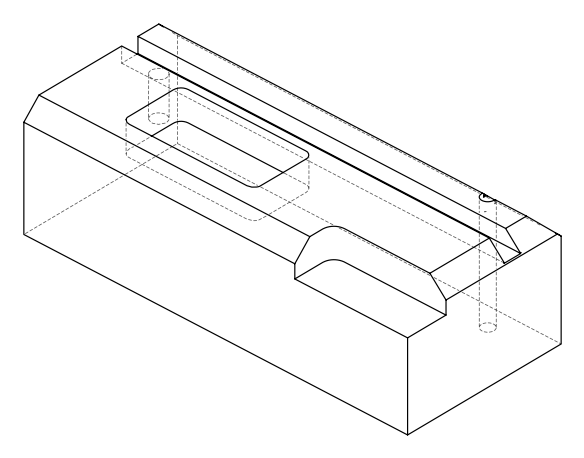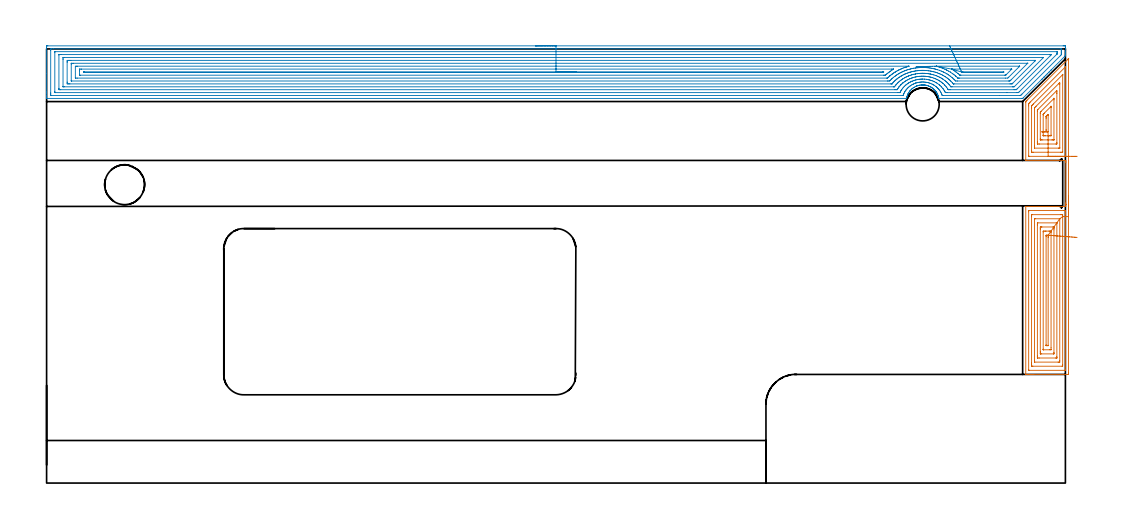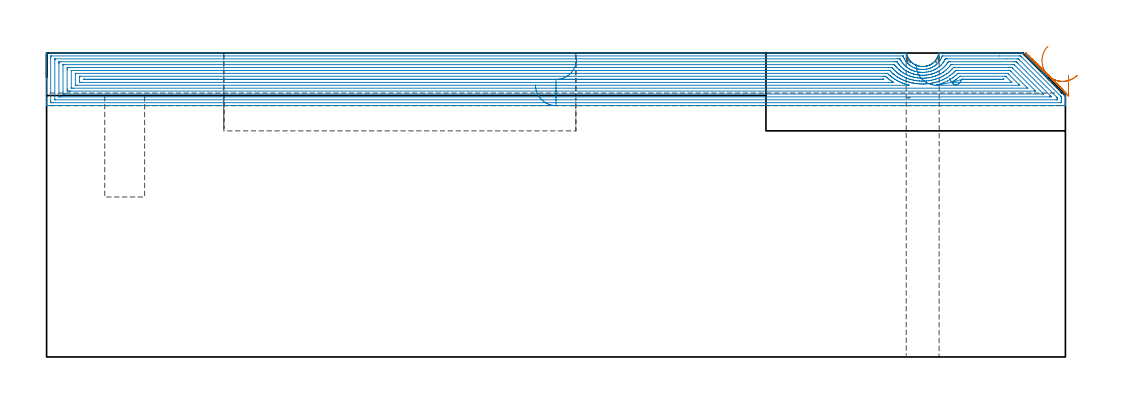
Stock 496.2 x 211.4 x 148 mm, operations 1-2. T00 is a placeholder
(PLAN: 11 operations, 7 tool changes, 123.5 min)
(1 AREA_MILL | FG_CHAMFER_SURFACE | UGT0205_001 | 8.46 min | 35068 mm3)
(2 AREA_MILL_1 | FG_CHAMFER_SURFACE_1 | UGT0205_001 | 39.05 min | 158944 mm3)
(3 AREA_MILL_2 | FG_CHAMFER_SURFACE_2 | UGT0205_001 | 22.68 min | 76779 mm3)
(4 MILL_CORNER_NOTCH_RECTANGULAR | CORNER_NOTCH_RECTANGULAR | NXT0201_012 | Follow Part, ap 4, ae 75% | 17.11 min | 287165 mm3)
(5 MILL_RECTANGULAR_POCKET | POCKET_RECTANGULAR_STRAIGHT | NXT0201_012 | Follow Part, ap 4, ae 75% | 26.06 min | 522605 mm3)
(6 MILL_RECTANGULAR_SLOT | SLOT_RECTANGULAR | UGT0201_094 | Follow Part, ap 5, ae 75% | 8.42 min | 212450 mm3)
(7 MILL_BLIND_HOLE_FROM_SOLID_MATERIAL | STEP1POCKET | NXT0201_012 | Spiral | 0.72 min | 14881 mm3)
(8 SPOT_DRILL | STEP1HOLE | NXT0321_9005460120000 | 0.03 min | 9 mm3)
(9 DRILL_BLIND_HOLE_INTO_CENTER | STEP1HOLE | UGT0301_217 | 0.07 min | 1120 mm3)
(10 DRILL_TO_ENLARGE_BLIND_HOLE | STEP1HOLE | NXT0301_111 | 0.11 min | 3251 mm3)
(11 GUN_DRILL_THROUGH_HOLE | STEP1HOLE | UGT0307_013 | 0.82 min | 25141 mm3)
(TOOL UGT0205_001 | Chamfer Mill 20 x 3 x 45 deg. | D20 FL50 Z2)
(TOOL NXT0201_012 | ENDMILL 16mm [2P460-1600-NA 1630] | D16 FL38 Z6)
(TOOL UGT0201_094 | End mill 20 mm | D20 FL38 Z4)
(TOOL NXT0321_9005460120000 | NC Spot Drill, 142deg, 12mm, Carbide, Uncoated | D12 PA142 FL30 Z2)
(TOOL UGT0301_217 | Twist Drill 10.4 mm | D10.4 PA118 FL82 Z2)
(TOOL NXT0301_111 | Carbide Drill 16.1mm [860.1-1610-050A1-PM 4234] | D16.1 PA147 FL73 Z2)
(TOOL UGT0307_013 | Gun Drill 16 mm | D16 PA130 FL24 Z1)
(OP 1 AREA_MILL)
G17 G21 G94 G90
T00 M6
G54
G17 G0 G90 X497.6 Y139.75 S1061 M3
G43 Z158. H0
Z137.2
G94 G1 Y139.712 Z136.328 F250.
Y139.598 Z135.464
Y139.409 Z134.612
Y139.147 Z133.78
Y138.813 Z132.974
Y138.41 Z132.2
Y137.941 Z131.464
Y137.41 Z130.772
Y136.821 Z130.129
Y136.178 Z129.54
Y135.486 Z129.008
Y134.75 Z128.54
Y133.976 Z128.137
Y133.17 Z127.803
Y132.338 Z127.541
Y131.486 Z127.352
Y130.621 Z127.238
Y129.75 Z127.2
Y53.497
X497.597 Y53.195 Z127.202
X497.591 Y52.91 Z127.206
X497.302 Y52.9 Z127.495
X480.664 Z144.131
X480.068 Z144.726
X479.478 Z145.319
X479.176 Z145.62
X478.586 Z146.21
X478.284 Z146.511
X477.68 Z147.119
X477.393 Z147.406
X477.202 Z147.598
X476.82 Z147.971
X476.803 Y52.908 Z147.988
X476.8 Y53.051 Z148.
Y134.655
X476.806 Y134.69 Z147.992
X476.821 Y134.695 Z147.977
X476.889 Y134.7 Z147.908
X496.121 Z128.677
X496.127 Z128.673
X496.3 Z128.5
Y135.393
X496.296 Y135.547 Z128.491
X496.292 Y135.628 Z128.482
X496.295 Y135.635 Z128.48
X496.3 Y135.639 Z128.481
Y135.734 Z128.5
Y135.766
Y135.993 Z128.498
Y136.417 Z128.5
X496.301 Y156.313 Z128.499
X496.293 Y156.322 Z128.487
X496.296 Y156.327 Z128.492
X496.3 Y156.434 Z128.5
Y156.951
Y157.1
X477.195 Z147.602
X476.896 Y157.106 Z147.899
X476.805 Y157.11 Z147.99
X476.8 Y157.397 Z148.
Y185.49
X476.804 Y185.804 Z147.99
X476.962 Y185.964 Z147.834
X477.393 Y186.393 Z147.407
X497.3 Y206.3 Z127.499
X497.453 Y206.454 Z127.344
X497.597 Y206.597 Z127.201
X497.598 Y206.598 Z127.199
X497.6 Y206.496 Z127.2
Y129.75
X496.186 Z128.614
Y55.211
X496.179 Y54.914 Z128.621
X496.162 Y54.91 Z128.638
X496.116 Y54.907 Z128.684
X495.604 Y54.901 Z129.196
X478.664 Z146.136
X478.284 Y54.905 Z146.516
X478.231 Y54.908 Z146.569
X478.221 Y54.91 Z146.579
X478.218 Y54.977 Z146.582
X478.216 Y55.07 Z146.584
X478.214 Y55.351 Z146.586
X478.215 Y132.12 Z146.585
X478.216 Y132.26 Z146.584
X478.22 Y132.541 Z146.58
X478.224 Y132.691 Z146.576
X478.24 Y132.694 Z146.56
X478.284 Y132.696 Z146.516
X478.456 Y132.699 Z146.344
X495.396 Z129.404
X496.116 Y132.69 Z128.684
X496.179 Y131.98 Z128.621
X496.182 Y131.913 Z128.618
X496.186 Y131.088 Z128.614
Y131.017
Y129.75
X494.771 Y129.757 Z130.029
Y57.517
X494.769 Y57.064 Z130.031
X494.766 Y56.955 Z130.034
X494.764 Y56.91 Z130.036
X494.661 Y56.906 Z130.139
X494.496 Y56.901 Z130.304
X480.231 Z144.569
X480.068 Y56.904 Z144.732
X479.904 Y56.91 Z144.896
X479.635 Y56.928 Z145.165
X479.633 Y57.064 Z145.167
X479.63 Y57.502 Z145.17
X479.629 Y57.956 Z145.171
Y58.395
Y129.743
X479.63 Y130.196 Z145.17
X479.633 Y130.63 Z145.167
X479.635 Y130.688 Z145.165
X479.69 Y130.692 Z145.11
X479.816 Y130.696 Z144.984
X480.068 Y130.699 Z144.732
X493.829 Y130.7 Z130.971
X494.332 Y130.698 Z130.468
X494.726 Y130.694 Z130.074
X494.765 Y130.687 Z130.035
X494.767 Y130.653 Z130.033
X494.77 Y130.196 Z130.03
X494.771 Y129.757 Z130.029
X493.344 Y128.691 Z131.456
X493.35 Y128.676 Z131.45
X493.353 Y128.618 Z131.447
X493.357 Y128.496 Z131.443
Y59.74
X493.352 Y58.937 Z131.448
X493.351 Y58.914 Z131.449
X493.335 Y58.91 Z131.465
X493.284 Y58.905 Z131.516
X493.179 Y58.902 Z131.621
X492.969 Y58.9 Z131.831
X492.549 Z132.251
X481.211 Y58.901 Z143.589
X481.113 Y58.904 Z143.687
X481.065 Y58.909 Z143.735
X481.049 Y58.912 Z143.751
X481.043 Y59.74 Z143.757
Y128.412
X481.045 Y128.614 Z143.755
X481.047 Y128.664 Z143.753
X481.049 Y128.681 Z143.751
X481.084 Y128.69 Z143.716
X481.275 Y128.695 Z143.525
X481.564 Y128.699 Z143.236
X493.154 Y128.7 Z131.646
X493.282 Y128.697 Z131.518
X493.328 Y128.694 Z131.472
X493.344 Y128.691 Z131.456
X491.937 Y126.685 Z132.863
X491.939 Y126.668 Z132.861
X491.941 Y126.628 Z132.859
X491.943 Y126.344 Z132.857
Y61.524
X491.942 Y61.239 Z132.858
X491.938 Y60.953 Z132.862
X491.936 Y60.92 Z132.864
X491.928 Y60.91 Z132.872
X491.891 Y60.906 Z132.909
X491.814 Y60.902 Z132.986
X491.658 Y60.901 Z133.142
X491.39 Y60.9 Z133.41
X483.366 Z141.434
X482.742 Y60.902 Z142.058
X482.47 Y60.904 Z142.33
X482.462 Y60.912 Z142.338
X482.46 Y60.914 Z142.34
X482.457 Y61.524 Z142.343
Y61.809
Y125.737
X482.458 Y126.021 Z142.342
X482.463 Y126.628 Z142.337
X482.464 Y126.69 Z142.336
X482.599 Y126.697 Z142.201
X482.671 Y126.699 Z142.129
X491.658 Z133.142
X491.729 Y126.697 Z133.071
X491.872 Y126.69 Z132.928
X491.937 Y126.685 Z132.863
X490.512 Y124.69 Z134.288
X490.522 Y124.65 Z134.278
X490.527 Y124.192 Z134.273
X490.528 Y123.953 Z134.272
X490.529 Y123.299 Z134.271
X490.528 Y63.545 Z134.272
X490.527 Y63.307 Z134.273
X490.522 Y62.981 Z134.278
X490.519 Y62.91 Z134.281
X490.417 Y62.905 Z134.383
X490.28 Y62.901 Z134.52
X484.525 Y62.9 Z140.275
X484.039 Y62.902 Z140.761
X483.909 Y62.907 Z140.891
X483.883 Y62.909 Z140.917
X483.878 Y62.954 Z140.922
X483.874 Y63.067 Z140.926
X483.872 Y63.307 Z140.928
X483.871 Y63.962 Z140.929
Y123.715
X483.872 Y123.953 Z140.928
X483.877 Y124.602 Z140.923
X483.879 Y124.69 Z140.921
X483.966 Y124.693 Z140.834
X484.152 Y124.697 Z140.648
X484.525 Y124.699 Z140.275
X484.67 Y124.7 Z140.13
X490.02 Z134.78
X490.304 Y124.697 Z134.496
X490.512 Y124.69 Z134.288
X489.099 Y122.691 Z135.701
X489.108 Y122.564 Z135.692
X489.112 Y122.301 Z135.688
X489.114 Y122.169 Z135.686
X489.115 Y65.851 Z135.685
X489.112 Y65.091 Z135.688
X489.11 Y64.964 Z135.69
X489.108 Y64.923 Z135.692
X489.077 Y64.91 Z135.723
X488.983 Y64.908 Z135.817
X488.282 Y64.901 Z136.518
X485.417 Z139.383
X485.353 Y64.902 Z139.447
X485.303 Y64.907 Z139.497
X485.293 Y64.91 Z139.507
X485.29 Y64.923 Z139.51
X485.288 Y64.96 Z139.512
X485.286 Y65.091 Z139.514
X485.285 Y65.223 Z139.515
X485.286 Y122.3 Z139.514
X485.288 Y122.432 Z139.512
X485.292 Y122.686 Z139.508
X485.417 Y122.69 Z139.383
X485.78 Y122.698 Z139.02
X486.308 Y122.699 Z138.492
X486.67 Y122.7 Z138.13
X488.092 Z136.708
X488.453 Z136.347
X488.983 Y122.696 Z135.817
X489.099 Y122.691 Z135.701
X487.694 Y120.676 Z137.106
X487.697 Y120.552 Z137.103
X487.698 Y120.386 Z137.102
X487.7 Y119.885 Z137.1
Y119.494
Y67.099
X487.699 Y66.966 Z137.101
X487.696 Y66.925 Z137.104
X487.693 Y66.91 Z137.107
X487.686 Y66.908 Z137.114
X487.633 Y66.904 Z137.167
X487.2 Y66.9 Z137.6
X487.175 Z137.625
X486.772 Y66.905 Z138.028
X486.722 Y66.909 Z138.078
X486.706 Y66.912 Z138.094
X486.704 Y66.927 Z138.096
X486.701 Y66.984 Z138.099
X486.7 Y67.038 Z138.1
Y67.375
Y119.994
X486.702 Y120.386 Z138.098
X486.705 Y120.635 Z138.095
X486.706 Y120.689 Z138.094
X486.781 Y120.693 Z138.019
X486.888 Y120.698 Z137.912
X487.2 Y120.695 Z137.6
X487.514 Y120.69 Z137.286
X487.694 Y120.676 Z137.106
X488.336 Y120.628 Z136.518
X489.027 Y120.577 Z135.988
X489.761 Y120.522 Z135.52
X490.533 Y120.464 Z135.118
X491.338 Y120.404 Z134.786
X492.168 Y120.342 Z134.524
X493.017 Y120.278 Z134.337
X493.88 Y120.213 Z134.224
X494.749 Y120.148 Z134.187
X495.618 Y120.083 Z134.227
X496.481 Y120.019 Z134.342
X497.33 Y119.955 Z134.532
X498.159 Y119.893 Z134.795
X498.962 Y119.833 Z135.13
X499.733 Y119.775 Z135.534
X500.466 Y119.72 Z136.004
X501.156 Y119.669 Z136.536
X501.796 Y119.621 Z137.126
G0 X501.836 Y159.1 Z137.106
G1 X501.193 Z136.517
X500.501 Z135.986
X499.765 Z135.517
X498.991 Z135.114
X498.185 Z134.78
X497.353 Z134.518
X496.501 Z134.329
X495.636 Z134.215
X494.765 Z134.177
X493.893 Z134.215
X493.028 Z134.329
X492.177 Z134.518
X491.345 Z134.78
X490.539 Z135.114
X489.765 Z135.517
X489.029 Z135.986
X488.337 Z136.517
X487.694 Z137.106
X478.284 Y159.101 Z146.516
X478.249 Y159.102 Z146.551
X478.231 Y159.105 Z146.569
X478.226 Y159.108 Z146.574
X478.221 Y159.137 Z146.579
X478.216 Y159.416 Z146.584
X478.215 Y159.557 Z146.585
X478.214 Y183.707 Z146.586
X478.215 Y184.599 Z146.585
X478.216 Y184.667 Z146.584
X478.221 Y184.737 Z146.579
X478.226 Y184.765 Z146.574
X478.24 Y184.783 Z146.56
X478.284 Y184.832 Z146.516
X478.612 Y185.162 Z146.188
X478.94 Y185.49 Z145.86
X496.001 Y202.55 Z128.799
X496.116 Y202.663 Z128.684
X496.156 Y202.699 Z128.644
X496.178 Y202.717 Z128.622
X496.181 Y202.646 Z128.619
X496.185 Y202.506 Z128.615
Y202.435
X496.186 Y202.365 Z128.614
Y159.557
X496.185 Y159.486 Z128.615
X496.182 Y159.346 Z128.618
X496.174 Y159.11 Z128.626
X496.116 Y159.108 Z128.684
X495.749 Y159.102 Z129.051
X491.276 Y159.1 Z133.524
X487.694 Z137.106
Y161.1
X480.378 Z144.422
X480.068 Y161.102 Z144.732
X479.757 Y161.107 Z145.043
X479.669 Y161.11 Z145.131
X479.635 Y161.119 Z145.165
X479.633 Y161.148 Z145.167
X479.63 Y161.264 Z145.17
X479.629 Y161.411 Z145.171
Y161.85
Y182.362
Y182.815
X479.631 Y183.251 Z145.169
X479.636 Y183.707 Z145.165
X479.843 Y183.932 Z144.957
X480.068 Y184.164 Z144.732
X480.283 Y184.383 Z144.517
X480.498 Y184.599 Z144.302
X494.768 Y198.868 Z130.032
X494.769 Z130.031
X494.771 Y198.604 Z130.029
Y198.429
Y161.411
X494.769 Y161.191 Z130.031
X494.767 Y161.137 Z130.033
X494.765 Y161.117 Z130.035
X494.745 Y161.11 Z130.055
X494.64 Y161.103 Z130.16
X494.332 Y161.101 Z130.468
X493.751 Y161.1 Z131.049
X487.694 Z137.106
Y163.1
X481.052 Y163.101 Z143.748
X481.049 Y163.104 Z143.751
X481.047 Y163.107 Z143.753
X481.045 Y163.194 Z143.755
X481.043 Y164.002 Z143.757
Y164.086
Y182.327
X481.045 Y182.529 Z143.755
X481.047 Y182.63 Z143.753
X481.05 Y182.677 Z143.75
X481.067 Y182.707 Z143.733
X481.167 Y182.815 Z143.633
X481.508 Y183.158 Z143.292
X481.851 Y183.502 Z142.949
X492.758 Y194.409 Z132.042
X492.949 Y194.599 Z131.851
X493.102 Y194.748 Z131.698
X493.339 Y194.978 Z131.461
X493.355 Y194.495 Z131.445
X493.356 Y194.409 Z131.444
X493.357 Y194.321 Z131.443
Y163.194
X493.356 Y163.144 Z131.444
X493.354 Y163.12 Z131.446
X493.352 Y163.115 Z131.448
X493.302 Y163.11 Z131.498
X492.926 Y163.103 Z131.874
X492.738 Y163.1 Z132.062
X487.694 Z137.106
Y165.1
X483.512 Z141.288
X482.742 Y165.103 Z142.058
X482.615 Y165.106 Z142.185
X482.463 Y165.122 Z142.337
X482.462 Y165.158 Z142.338
X482.459 Y165.261 Z142.341
X482.457 Y165.87 Z142.343
Y166.155
Y181.031
X482.458 Y181.315 Z142.342
X482.463 Y181.619 Z142.337
X482.464 Y181.653 Z142.336
X482.487 Y181.68 Z142.313
X482.548 Y181.746 Z142.252
X482.721 Y181.923 Z142.079
X491.658 Y190.859 Z133.142
X491.936 Y191.108 Z132.864
X491.94 Y190.841 Z132.86
X491.942 Y190.557 Z132.858
X491.943 Y189.95 Z132.857
Y189.664
Y165.87
X491.942 Y165.585 Z132.858
X491.939 Y165.299 Z132.861
X491.936 Y165.118 Z132.864
X491.85 Y165.11 Z132.95
X491.658 Y165.103 Z133.142
X491.535 Y165.101 Z133.265
X487.694 Y165.1 Z137.106
Y167.1
X485.079 Z139.721
X484.525 Y167.101 Z140.275
X484.185 Y167.102 Z140.615
X483.904 Y167.11 Z140.896
X483.878 Y167.113 Z140.922
X483.876 Y167.149 Z140.924
X483.873 Y167.238 Z140.927
X483.872 Y167.416 Z140.928
X483.871 Y167.653 Z140.929
X483.872 Y179.901 Z140.928
X483.873 Y180.139 Z140.927
X483.878 Y180.466 Z140.922
X483.882 Y180.622 Z140.918
X483.961 Y180.704 Z140.839
X484.279 Y181.031 Z140.521
X490.522 Y187.274 Z134.278
X490.524 Z134.276
X490.527 Y186.986 Z134.273
X490.529 Y186.62 Z134.271
X490.528 Y167.326 Z134.272
X490.527 Y167.163 Z134.273
X490.524 Y167.123 Z134.276
X490.523 Y167.111 Z134.277
X490.506 Y167.108 Z134.294
X490.426 Y167.102 Z134.374
X489.875 Y167.1 Z134.925
X489.536 Z135.264
X487.694 Z137.106
Y169.1
X486.308 Z138.492
X485.753 Z139.047
X485.417 Y169.104 Z139.383
X485.305 Y169.108 Z139.495
X485.292 Y169.11 Z139.508
X485.29 Y169.148 Z139.51
X485.287 Y169.218 Z139.513
X485.286 Y169.306 Z139.514
X485.285 Y169.437 Z139.515
X485.286 Y179.247 Z139.514
X485.287 Y179.377 Z139.513
X485.291 Y179.51 Z139.509
X485.295 Y179.586 Z139.505
X485.326 Y179.62 Z139.474
X485.417 Y179.717 Z139.383
X485.627 Y179.929 Z139.173
X485.836 Y180.139 Z138.964
X489.062 Y183.364 Z135.738
X489.091 Y183.391 Z135.709
X489.107 Y183.404 Z135.693
X489.108 Z135.692
X489.11 Y183.385 Z135.69
X489.113 Y183.21 Z135.687
X489.115 Y182.947 Z135.685
Y182.815
X489.114 Y169.437 Z135.686
X489.112 Y169.308 Z135.688
X489.108 Y169.175 Z135.692
X489.103 Y169.109 Z135.697
X489.067 Y169.107 Z135.733
X488.983 Y169.104 Z135.817
X488.428 Y169.1 Z136.372
X487.694 Z137.106
X487.632 Y171.109 Z137.168
X487.442 Y171.103 Z137.358
X487.321 Y171.1 Z137.479
X487.2 Z137.6
X487.079 Y171.102 Z137.721
X486.838 Y171.109 Z137.962
X486.706 Y171.115 Z138.094
X486.703 Y171.15 Z138.097
X486.702 Y171.221 Z138.098
X486.7 Y171.721 Z138.1
Y172.113
Y177.464
Y177.964
X486.701 Y178.356 Z138.099
X486.704 Y178.48 Z138.096
X486.706 Y178.539 Z138.094
X486.739 Y178.581 Z138.061
X486.854 Y178.701 Z137.946
X487.2 Y179.053 Z137.6
X487.297 Y179.15 Z137.503
X487.592 Y179.442 Z137.208
X487.65 Y179.496 Z137.15
X487.694 Y179.534 Z137.106
X487.696 Y179.491 Z137.104
X487.699 Y179.354 Z137.101
X487.7 Y179.247 Z137.1
Y179.05
Y171.221
X487.699 Y171.158 Z137.101
X487.697 Y171.128 Z137.103
X487.695 Y171.119 Z137.105
X487.682 Y171.11 Z137.118
X487.632 Y171.109 Z137.168
X487.043 Y171.091 Z137.811
X486.512 Y171.074 Z138.503
X486.043 Y171.06 Z139.238
X485.641 Y171.048 Z140.012
X485.307 Y171.037 Z140.818
X485.044 Y171.029 Z141.65
X484.855 Y171.024 Z142.502
X484.741 Y171.02 Z143.366
X484.703 Y171.019 Z144.238
X484.741 Y171.02 Z145.11
X484.855 Y171.024 Z145.975
X485.043 Y171.029 Z146.826
X485.305 Y171.037 Z147.658
X485.639 Y171.048 Z148.464
X486.041 Y171.06 Z149.238
X486.509 Y171.074 Z149.974
X487.04 Y171.09 Z150.666
X487.629 Y171.108 Z151.31
G0 Z158.
M5
M2
(OP 2 AREA_MILL_1)
G17 G21 G94 G90
T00 M6
G54
G17 G0 G90 X238.05 Y212.9 S1061 M3
G43 Z158. H0
Z132.4
G94 G1 X238.088 Z131.528 F250.
X238.202 Z130.664
X238.391 Z129.812
X238.653 Z128.98
X238.987 Z128.174
X239.39 Z127.4
X239.858 Z126.664
X240.39 Z125.972
X240.979 Z125.329
X241.622 Z124.74
X242.314 Z124.209
X243.05 Z123.74
X243.824 Z123.337
X244.63 Z123.003
X245.462 Z122.741
X246.314 Z122.552
X247.178 Z122.438
X248.05 Z122.4
X495.022
X495.483 Y212.899 Z122.401
X495.939 Y212.895 Z122.402
X496.09 Y212.891 Z122.405
X496.1 Y212.444 Z122.851
Y212.171 Z123.124
Y211.563 Z123.732
Y210.135 Z125.161
Y209.799 Z125.496
Y209.127 Z126.172
Y208.707 Z126.592
X496.09 Y208.096 Z127.203
X496.033 Y208.036 Z127.263
X495.93 Y207.929 Z127.369
X489.122 Y201.122 Z134.178
X488.983 Y200.982 Z134.315
X488.933 Y200.932 Z134.366
X488.273 Y200.273 Z135.027
X488.102 Y200.1 Z135.197
X487.424 Y199.424 Z135.876
X487.22 Y199.218 Z136.078
X486.576 Y198.575 Z136.724
X486.338 Y198.337 Z136.96
X485.727 Y197.727 Z137.573
X485.657 Y197.657 Z137.642
X485.457 Y197.455 Z137.841
X484.878 Y196.878 Z138.422
X484.764 Y196.763 Z138.535
X484.575 Y196.573 Z138.723
X475.626 Y187.625 Z147.674
X475.402 Y187.402 Z147.896
X475.302 Y187.306 Z147.992
X474.938 Y187.3 Z148.
X434.741
X434.485 Y187.304 Z147.99
X434.455 Y187.42 Z147.875
X434.398 Y187.65 Z147.648
X434.373 Y187.756 Z147.542
X434.346 Y187.872 Z147.427
X434.218 Y188.317 Z146.982
X434.182 Y188.42 Z146.88
X434.059 Y188.767 Z146.532
X434.006 Y188.895 Z146.404
X433.877 Y189.211 Z146.088
X433.848 Y189.273 Z146.025
X433.777 Y189.429 Z145.868
X433.728 Y189.519 Z145.777
X433.651 Y189.665 Z145.634
X433.595 Y189.771 Z145.528
X433.55 Y189.846 Z145.453
X433.483 Y189.96 Z145.336
X433.433 Y190.047 Z145.252
X433.399 Y190.105 Z145.194
X433.253 Y190.325 Z144.974
X433.202 Y190.401 Z144.896
X433.153 Y190.474 Z144.825
X433.15 Y190.48 Z144.819
X432.884 Y190.845 Z144.452
X432.785 Y190.968 Z144.332
X432.759 Y191. Z144.3
X432.384 Y191.411 Z143.889
X432.074 Y191.723 Z143.576
X431.991 Y191.807 Z143.492
X431.921 Y191.87 Z143.428
X431.895 Y191.893 Z143.405
X431.503 Y192.209 Z143.089
X431.169 Y192.458 Z142.842
X431.098 Y192.51 Z142.789
X430.883 Y192.653 Z142.647
X430.737 Y192.743 Z142.557
X430.663 Y192.788 Z142.512
X430.275 Y192.995 Z142.302
X430.205 Y193.033 Z142.264
X430.177 Y193.046 Z142.251
X429.761 Y193.238 Z142.059
X429.382 Y193.388 Z141.907
X429.312 Y193.416 Z141.88
X428.882 Y193.557 Z141.738
X428.788 Y193.584 Z141.713
X428.611 Y193.634 Z141.664
X428.489 Y193.667 Z141.628
X428.419 Y193.687 Z141.609
X427.974 Y193.773 Z141.525
X427.851 Y193.791 Z141.507
X427.595 Y193.826 Z141.467
X427.526 Y193.836 Z141.457
X427.372 Y193.85 Z141.442
X427.121 Y193.875 Z141.42
X427.08 Y193.879 Z141.417
X426.908 Y193.888 Z141.408
X426.849 Y193.891 Z141.404
X426.801 Y193.894 Z141.403
X426.55 Z141.402
X426.519 Z141.403
X426.41 Y193.892 Z141.399
X426.403 Y193.891
X426.186 Y193.882 Z141.412
X426.169 Y193.881 Z141.413
X426.045 Y193.869 Z141.424
X425.74 Y193.846 Z141.454
X425.293 Y193.785 Z141.515
X424.916 Y193.715 Z141.584
X424.848 Y193.703 Z141.596
X424.753 Y193.682 Z141.617
X424.352 Y193.569 Z141.728
X424.022 Y193.463 Z141.834
X423.955 Y193.442 Z141.856
X423.695 Y193.34 Z141.957
X423.576 Y193.292 Z142.002
X423.505 Y193.265 Z142.031
X423.372 Y193.206 Z142.092
X423.129 Y193.095 Z142.202
X423.062 Y193.064 Z142.232
X422.541 Y192.788 Z142.511
X422.169 Y192.553 Z142.746
X421.789 Y192.275 Z143.021
X421.73 Y192.232 Z143.064
X421.303 Y191.893 Z143.406
X421.217 Y191.808 Z143.491
X421.133 Y191.723 Z143.572
X420.849 Y191.443 Z143.856
X420.44 Y190.999 Z144.299
X420.383 Y190.929 Z144.368
X420.319 Y190.842 Z144.454
X420.083 Y190.523 Z144.776
X419.806 Y190.106 Z145.193
X419.722 Y189.96 Z145.336
X419.556 Y189.673 Z145.625
X419.49 Y189.559 Z145.739
X419.471 Y189.519 Z145.779
X419.326 Y189.211 Z146.088
X419.141 Y188.767 Z146.533
X419.109 Y188.677 Z146.622
X418.982 Y188.318 Z146.982
X418.938 Y188.162 Z147.137
X418.854 Y187.871 Z147.426
X418.748 Y187.422 Z147.876
X418.714 Y187.305 Z147.992
X418.663 Y187.3 Z148.
X0.17
X0.008 Y187.302 Z147.988
X0.006 Y187.305 Z147.985
X0. Y187.646 Z147.653
Y187.965 Z147.334
Y188.637 Z146.658
Y189.855 Z145.442
Y190.401 Z144.893
Y199.454 Z135.843
Y211.836 Z123.461
X0.005 Y212.444 Z122.853
X0.01 Y212.892 Z122.406
X0.16 Y212.895 Z122.403
X0.617 Y212.9 Z122.4
X248.05
Y211.486 Z123.814
X493.697 Y211.485 Z123.815
X493.776 Y211.484 Z123.816
X494.068 Y211.479 Z123.821
X494.09 Y211.384 Z123.916
X494.097 Y211.168 Z124.132
X494.099 Y210.681 Z124.619
X494.1 Y210.283 Z125.017
X494.099 Y209.799 Z125.501
X494.098 Y209.403 Z125.897
X494.09 Y208.917 Z126.383
X494.079 Y208.54 Z126.76
X493.697 Y208.147 Z127.153
X493.641 Y208.091 Z127.209
X474.938 Y189.388 Z145.912
X474.557 Y189.013 Z146.287
X474.382 Y188.843 Z146.457
X474.244 Y188.721 Z146.579
X474.045 Y188.716 Z146.584
X473.966 Y188.715 Z146.585
X463.996 Y188.714 Z146.586
X436.45
X436.281 Y188.716 Z146.584
X436.197 Y188.718 Z146.582
X436.158 Y188.721 Z146.579
X436.145 Y188.727 Z146.573
X436.133 Y188.751 Z146.549
X436.082 Y188.882 Z146.418
X435.964 Y189.194 Z146.106
X435.823 Y189.519 Z145.781
X435.635 Y189.942 Z145.358
X435.38 Y190.401 Z144.899
X434.985 Y191.042 Z144.258
X434.813 Y191.283 Z144.017
X434.741 Y191.379 Z143.921
X434.383 Y191.815 Z143.485
X434.065 Y192.164 Z143.136
X433.848 Y192.39 Z142.91
X433.511 Y192.717 Z142.583
X433.117 Y193.046 Z142.254
X432.955 Y193.174 Z142.126
X432.43 Y193.564 Z141.736
X432.062 Y193.794 Z141.506
X431.833 Y193.928 Z141.372
X431.402 Y194.158 Z141.142
X431.168 Y194.27 Z141.03
X430.54 Y194.548 Z140.752
X430.275 Y194.65 Z140.65
X429.809 Y194.81 Z140.49
X429.382 Y194.935 Z140.365
X429.206 Y194.983 Z140.317
X428.489 Y195.134 Z140.166
X428.1 Y195.193 Z140.107
X427.595 Y195.253 Z140.047
X427.108 Y195.291 Z140.009
X426.702 Y195.303 Z139.997
X426.208 Y195.297 Z140.003
X425.809 Y195.27 Z140.03
X425.383 Y195.23 Z140.07
X424.916 Y195.166 Z140.134
X424.608 Y195.113 Z140.187
X424.022 Y194.991 Z140.309
X423.878 Y194.952 Z140.348
X423.378 Y194.81 Z140.49
X423.19 Y194.75 Z140.55
X423.164 Y194.741 Z140.559
X423.129 Y194.728 Z140.572
X422.548 Y194.501 Z140.799
X422.236 Y194.363 Z140.937
X421.934 Y194.225 Z141.075
X421.343 Y193.921 Z141.379
X420.804 Y193.578 Z141.722
X420.449 Y193.327 Z141.973
X420.288 Y193.206 Z142.094
X420.083 Y193.046 Z142.254
X419.794 Y192.811 Z142.489
X419.556 Y192.591 Z142.709
X419.341 Y192.377 Z142.923
X419.135 Y192.164 Z143.136
X418.91 Y191.92 Z143.38
X418.663 Y191.641 Z143.659
X418.507 Y191.437 Z143.863
X418.396 Y191.283 Z144.017
X418.143 Y190.914 Z144.386
X417.817 Y190.401 Z144.899
X417.799 Y190.371 Z144.929
X417.77 Y190.32 Z144.98
X417.499 Y189.786 Z145.514
X417.38 Y189.519 Z145.781
X417.231 Y189.169 Z146.131
X417.152 Y188.974 Z146.326
X417.063 Y188.749 Z146.551
X417.047 Y188.72 Z146.58
X417.028 Y188.719 Z146.581
X416.978 Y188.716 Z146.584
X416.876 Y188.715 Z146.585
X416.798 Y188.714 Z146.586
X2.403 Y188.715 Z146.585
X2.324 Y188.716 Z146.584
X2.032 Y188.721 Z146.579
X2.01 Y188.816 Z146.484
X2.003 Y189.032 Z146.268
X2.001 Y189.519 Z145.781
X2. Y189.917 Z145.383
X2.001 Y210.681 Z124.619
X2.003 Y211.076 Z124.224
X2.01 Y211.47 Z123.83
X2.403 Y211.483 Z123.817
X2.483 Y211.484 Z123.816
X3.297 Y211.486 Z123.814
X248.05
Y210.071 Z125.229
X491.91
X492.002 Y210.07 Z125.23
X492.074 Y210.067 Z125.233
X492.089 Y210.065 Z125.235
X492.093 Y210.04 Z125.26
X492.096 Y209.986 Z125.314
X492.099 Y209.799 Z125.501
X492.1 Y209.612 Z125.688
X492.097 Y209.265 Z126.035
X492.093 Y209.091 Z126.209
X492.09 Y209.006 Z126.294
X492.013 Y208.917 Z126.383
X491.964 Y208.865 Z126.435
X491.91 Y208.809 Z126.491
X473.5 Y190.401 Z144.899
X473.325 Y190.23 Z145.07
X473.262 Y190.173 Z145.127
X473.216 Y190.135 Z145.165
X473.152 Y190.134 Z145.166
X472.533 Y190.129 Z145.171
X467.587 Y190.128 Z145.172
X438.59 Y190.129 Z145.171
X438.315 Y190.13 Z145.17
X437.69 Y190.135 Z145.165
X437.659 Y190.146 Z145.154
X437.625 Y190.199 Z145.101
X437.524 Y190.401 Z144.899
X437.421 Y190.602 Z144.698
X437.014 Y191.283 Z144.017
X436.825 Y191.582 Z143.718
X436.528 Y192.012 Z143.288
X436.405 Y192.164 Z143.136
X435.814 Y192.869 Z142.431
X435.646 Y193.046 Z142.254
X435.635 Y193.057 Z142.243
X435. Y193.673 Z141.627
X434.741 Y193.885 Z141.415
X434.687 Y193.928 Z141.372
X433.848 Y194.553 Z140.747
X433.453 Y194.81 Z140.49
X433.144 Y194.996 Z140.304
X432.955 Y195.1 Z140.2
X432.33 Y195.427 Z139.873
X432.062 Y195.547 Z139.753
X431.727 Y195.691 Z139.609
X431.168 Y195.915 Z139.385
X430.82 Y196.035 Z139.265
X430.275 Y196.201 Z139.099
X429.965 Y196.291 Z139.009
X429.573 Y196.384 Z138.916
X429.382 Y196.422 Z138.878
X428.58 Y196.573 Z138.727
X428.489 Y196.587 Z138.713
X428.473 Y196.589 Z138.711
X427.595 Y196.677 Z138.623
X427.481 Y196.686 Z138.614
X426.702 Y196.717 Z138.583
X426.556 Y196.718 Z138.582
X426.183 Y196.711 Z138.589
X425.809 Y196.693 Z138.607
X425.695 Y196.685 Z138.615
X424.916 Y196.612 Z138.688
X424.88 Y196.608 Z138.692
X424.619 Y196.573 Z138.727
X424.11 Y196.486 Z138.814
X424.022 Y196.469 Z138.831
X423.376 Y196.33 Z138.97
X423.129 Y196.262 Z139.038
X422.684 Y196.131 Z139.169
X422.236 Y195.988 Z139.312
X422.018 Y195.907 Z139.393
X421.453 Y195.691 Z139.609
X421.376 Y195.658 Z139.642
X421.343 Y195.643 Z139.657
X420.77 Y195.375 Z139.925
X420.449 Y195.208 Z140.092
X420.188 Y195.067 Z140.233
X419.747 Y194.81 Z140.49
X419.629 Y194.737 Z140.563
X419.556 Y194.689 Z140.611
X419.106 Y194.372 Z140.928
X418.663 Y194.048 Z141.252
X418.595 Y193.995 Z141.305
X418.513 Y193.928 Z141.372
X418.118 Y193.588 Z141.712
X417.77 Y193.254 Z142.046
X417.568 Y193.046 Z142.254
X417.236 Y192.691 Z142.609
X416.876 Y192.284 Z143.016
X416.823 Y192.216 Z143.084
X416.786 Y192.164 Z143.136
X416.458 Y191.696 Z143.604
X416.183 Y191.283 Z144.017
X416.106 Y191.162 Z144.138
X415.983 Y190.962 Z144.338
X415.553 Y190.171 Z145.129
X415.525 Y190.135 Z145.165
X415.457 Y190.132 Z145.168
X415.364 Y190.13 Z145.17
X415.09 Y190.129 Z145.171
X414.472 Y190.128 Z145.172
X4.19 Y190.129 Z145.171
X4.098 Y190.13 Z145.17
X4.026 Y190.133 Z145.167
X4.011 Y190.135 Z145.165
X4.007 Y190.16 Z145.14
X4.004 Y190.214 Z145.086
X4.001 Y190.401 Z144.899
X4. Y190.588 Z144.712
Y209.799 Z125.501
X4.001 Y209.985 Z125.315
X4.007 Y210.048 Z125.252
X4.01 Y210.066 Z125.234
X4.019 Y210.067 Z125.233
X4.052 Y210.069 Z125.231
X4.19 Y210.071 Z125.229
X248.05
Y208.657 Z126.643
X488.337
X488.602 Y208.656 Z126.644
X488.961 Y208.653 Z126.647
X489.23 Y208.65 Z126.65
X489.243 Y208.603 Z126.697
X489.23 Y208.584 Z126.716
X488.956 Y208.306 Z126.994
X488.687 Y208.036 Z127.264
X472.816 Y192.164 Z143.136
X472.538 Y191.888 Z143.412
X472.258 Y191.613 Z143.687
X472.187 Y191.55 Z143.75
X472.126 Y191.547 Z143.753
X471.993 Y191.545 Z143.755
X471.365 Y191.543 Z143.757
X471.102
X440.101
X439.473 Y191.544 Z143.756
X439.208 Y191.547 Z143.753
X439.057 Y191.55 Z143.75
X438.969 Y191.678 Z143.622
X438.868 Y191.829 Z143.471
X438.647 Y192.164 Z143.136
X438.315 Y192.642 Z142.658
X437.987 Y193.046 Z142.254
X437.421 Y193.701 Z141.599
X437.201 Y193.928 Z141.372
X436.528 Y194.574 Z140.726
X436.244 Y194.81 Z140.49
X435.635 Y195.273 Z140.027
X435.053 Y195.691 Z139.609
X434.741 Y195.891 Z139.409
X434.23 Y196.196 Z139.104
X433.848 Y196.394 Z138.906
X433.491 Y196.573 Z138.727
X432.955 Y196.814 Z138.486
X432.522 Y197. Z138.3
X432.062 Y197.18 Z138.12
X431.236 Y197.455 Z137.845
X431.168 Y197.476 Z137.824
X431.137 Y197.485 Z137.815
X430.629 Y197.625 Z137.675
X430.275 Y197.707 Z137.593
X429.948 Y197.778 Z137.522
X429.382 Y197.881 Z137.419
X428.86 Y197.97 Z137.33
X428.489 Y198.011 Z137.289
X427.858 Y198.077 Z137.223
X427.595 Y198.096 Z137.204
X426.915 Y198.126 Z137.174
X426.702 Y198.132 Z137.168
X426.028 Y198.121 Z137.179
X425.809 Y198.109 Z137.191
X425.194 Y198.062 Z137.238
X424.916 Y198.034 Z137.266
X424.388 Y197.975 Z137.325
X424.022 Y197.92 Z137.38
X423.618 Y197.854 Z137.446
X423.129 Y197.753 Z137.547
X422.88 Y197.701 Z137.599
X422.236 Y197.536 Z137.764
X422.172 Y197.518 Z137.782
X421.956 Y197.455 Z137.845
X421.494 Y197.305 Z137.995
X421.343 Y197.254 Z138.046
X420.846 Y197.064 Z138.236
X420.449 Y196.908 Z138.392
X420.214 Y196.806 Z138.494
X419.691 Y196.573 Z138.727
X419.601 Y196.529 Z138.771
X419.556 Y196.506 Z138.794
X419.023 Y196.217 Z139.083
X418.663 Y196.01 Z139.29
X418.463 Y195.889 Z139.411
X418.149 Y195.691 Z139.609
X417.923 Y195.539 Z139.761
X417.77 Y195.431 Z139.869
X417.411 Y195.163 Z140.137
X416.946 Y194.81 Z140.49
X416.908 Y194.778 Z140.522
X416.876 Y194.752 Z140.548
X416.439 Y194.36 Z140.94
X415.988 Y193.928 Z141.372
X415.983 Y193.923 Z141.377
X415.56 Y193.463 Z141.837
X415.19 Y193.046 Z142.254
X415.145 Y192.992 Z142.308
X415.09 Y192.923 Z142.377
X414.774 Y192.476 Z142.824
X414.558 Y192.164 Z143.136
X414.415 Y191.949 Z143.351
X414.196 Y191.612 Z143.688
X414.155 Y191.558 Z143.742
X414.128 Y191.55 Z143.75
X414.064 Y191.547 Z143.753
X413.931 Y191.544 Z143.756
X413.303 Y191.543 Z143.757
X413.04
X6.87
X6.605 Y191.544 Z143.756
X6.129 Y191.548 Z143.752
X6.024 Y191.55 Z143.75
X6.01 Y191.732 Z143.568
X6. Y192.141 Z143.159
Y192.164 Z143.136
X6.001 Y208.465 Z126.835
X6.003 Y208.572 Z126.728
X6.007 Y208.625 Z126.675
X6.009 Y208.647 Z126.653
X6.032 Y208.65 Z126.65
X6.243 Y208.654 Z126.646
X6.87 Y208.657 Z126.643
X7.133
X248.05
Y207.243 Z128.057
X484.854
X485.035 Y207.242 Z128.058
X485.396 Y207.239 Z128.061
X485.433 Y207.237 Z128.063
X485.422 Y207.222 Z128.078
X485.397 Y207.196 Z128.104
X485.356 Y207.154 Z128.146
X471.306 Y193.105 Z142.195
X471.244 Y193.046 Z142.254
X471.158 Y192.968 Z142.332
X470.833 Y192.961 Z142.339
X470.653 Y192.958 Z142.342
X470.562 Y192.957 Z142.343
X470.472
X440.904
X440.723 Y192.959 Z142.341
X440.365 Y192.964 Z142.336
X440.328 Y192.982 Z142.318
X440.31 Y193.003 Z142.297
X440.275 Y193.046 Z142.254
X440.101 Y193.279 Z142.021
X439.569 Y193.928 Z141.372
X439.208 Y194.346 Z140.954
X438.766 Y194.81 Z140.49
X438.315 Y195.248 Z140.052
X438.082 Y195.465 Z139.835
X437.809 Y195.691 Z139.609
X437.421 Y195.991 Z139.309
X436.641 Y196.573 Z138.727
X436.528 Y196.653 Z138.647
X436.271 Y196.827 Z138.473
X435.635 Y197.204 Z138.096
X435.177 Y197.455 Z137.845
X434.741 Y197.679 Z137.621
X434.301 Y197.889 Z137.411
X433.848 Y198.084 Z137.216
X433.244 Y198.337 Z136.963
X432.955 Y198.446 Z136.854
X432.781 Y198.508 Z136.792
X432.062 Y198.736 Z136.564
X431.485 Y198.906 Z136.394
X431.168 Y198.988 Z136.312
X430.317 Y199.177 Z136.123
X430.275 Y199.185 Z136.115
X430.096 Y199.218 Z136.082
X429.382 Y199.338 Z135.962
X429.239 Y199.359 Z135.941
X428.489 Y199.443 Z135.857
X428.236 Y199.467 Z135.833
X427.595 Y199.513 Z135.787
X427.282 Y199.527 Z135.773
X426.702 Y199.546 Z135.754
X426.375 Y199.541 Z135.759
X425.809 Y199.527 Z135.773
X425.515 Y199.509 Z135.791
X424.916 Y199.462 Z135.838
X424.69 Y199.441 Z135.859
X424.022 Y199.366 Z135.934
X423.89 Y199.349 Z135.951
X423.129 Y199.232 Z136.068
X423.118 Y199.23 Z136.07
X423.058 Y199.218 Z136.082
X422.382 Y199.074 Z136.226
X422.236 Y199.04 Z136.26
X421.673 Y198.892 Z136.408
X421.343 Y198.8 Z136.5
X420.984 Y198.69 Z136.61
X420.449 Y198.519 Z136.781
X420.313 Y198.471 Z136.829
X419.952 Y198.337 Z136.963
X419.669 Y198.225 Z137.075
X419.556 Y198.178 Z137.122
X419.049 Y197.956 Z137.344
X418.663 Y197.781 Z137.519
X418.44 Y197.674 Z137.626
X418.01 Y197.455 Z137.845
X417.854 Y197.371 Z137.929
X417.77 Y197.324 Z137.976
X417.295 Y197.041 Z138.259
X416.876 Y196.786 Z138.514
X416.746 Y196.701 Z138.599
X416.558 Y196.573 Z138.727
X416.225 Y196.335 Z138.965
X415.983 Y196.158 Z139.142
X415.718 Y195.953 Z139.347
X415.389 Y195.691 Z139.609
X415.227 Y195.556 Z139.744
X415.09 Y195.436 Z139.864
X414.762 Y195.133 Z140.167
X414.426 Y194.81 Z140.49
X414.312 Y194.695 Z140.605
X414.196 Y194.576 Z140.724
X413.885 Y194.235 Z141.065
X413.612 Y193.928 Z141.372
X413.471 Y193.762 Z141.538
X413.303 Y193.555 Z141.745
X413.087 Y193.26 Z142.04
X412.93 Y193.046 Z142.254
X412.886 Y192.989 Z142.311
X412.867 Y192.967 Z142.333
X412.771 Y192.963 Z142.337
X412.591 Y192.958 Z142.342
X412.5 Y192.957 Z142.343
X412.41
X8.566
X8.385 Y192.959 Z142.341
X8.026 Y192.964 Z142.336
X8.009 Y192.971 Z142.329
X8.006 Y192.98 Z142.32
X8.002 Y193.003 Z142.297
X8.001 Y193.046 Z142.254
X8. Y206.272 Z129.028
X8.002 Y206.918 Z128.382
X8.007 Y207.154 Z128.146
X8.01 Y207.228 Z128.072
X8.295 Y207.237 Z128.063
X8.476 Y207.242 Z128.058
X8.566 Y207.243 Z128.057
X8.656
X248.05
Y205.829 Z129.471
X481.295
X481.403 Y205.828 Z129.472
X481.493 Y205.825 Z129.475
X481.55 Y205.822 Z129.478
X481.559 Y205.818 Z129.482
X481.534 Y205.792 Z129.508
X481.343 Y205.593 Z129.707
X481.191 Y205.439 Z129.861
X470.472 Y194.72 Z140.58
X470.2 Y194.456 Z140.844
X470.125 Y194.384 Z140.916
X470.016 Y194.378 Z140.922
X469.579 Y194.374 Z140.926
X469.129 Y194.372 Z140.928
X441.888
X441.74 Y194.373 Z140.927
X441.621 Y194.375 Z140.925
X441.547 Y194.378 Z140.922
X441.499 Y194.422 Z140.878
X441.159 Y194.81 Z140.49
X440.994 Y194.995 Z140.305
X440.332 Y195.691 Z139.609
X440.101 Y195.919 Z139.381
X439.759 Y196.239 Z139.061
X439.38 Y196.573 Z138.727
X439.287 Y196.651 Z138.649
X439.208 Y196.713 Z138.587
X438.591 Y197.182 Z138.118
X438.315 Y197.385 Z137.915
X438.217 Y197.455 Z137.845
X437.747 Y197.778 Z137.522
X437.421 Y197.984 Z137.316
X436.833 Y198.337 Z136.963
X436.528 Y198.506 Z136.794
X436.152 Y198.708 Z136.592
X435.635 Y198.956 Z136.344
X435.064 Y199.218 Z136.082
X434.741 Y199.357 Z135.943
X434.498 Y199.459 Z135.841
X433.848 Y199.711 Z135.589
X433.093 Y199.964 Z135.336
X432.955 Y200.007 Z135.293
X432.651 Y200.1 Z135.2
X432.062 Y200.263 Z135.037
X431.837 Y200.322 Z134.978
X431.168 Y200.466 Z134.834
X430.7 Y200.563 Z134.737
X430.275 Y200.638 Z134.663
X429.62 Y200.747 Z134.553
X429.382 Y200.776 Z134.524
X428.61 Y200.862 Z134.438
X428.489 Y200.872 Z134.428
X427.645 Y200.933 Z134.367
X426.702 Y200.966 Z134.334
X425.842 Y200.949 Z134.351
X425.809 Y200.948 Z134.352
X425.002 Y200.896 Z134.404
X424.916 Y200.889 Z134.411
X424.188 Y200.818 Z134.482
X424.022 Y200.799 Z134.501
X423.397 Y200.717 Z134.583
X423.129 Y200.676 Z134.624
X422.629 Y200.594 Z134.706
X422.236 Y200.515 Z134.785
X421.889 Y200.443 Z134.857
X421.343 Y200.315 Z134.985
X421.169 Y200.271 Z135.029
X420.533 Y200.1 Z135.2
X420.469 Y200.081 Z135.219
X420.449 Y200.075 Z135.225
X419.796 Y199.863 Z135.437
X419.556 Y199.784 Z135.516
X419.141 Y199.628 Z135.672
X418.663 Y199.445 Z135.855
X418.5 Y199.379 Z135.921
X418.12 Y199.218 Z136.082
X417.878 Y199.111 Z136.189
X417.77 Y199.061 Z136.239
X417.276 Y198.824 Z136.476
X416.876 Y198.618 Z136.682
X416.691 Y198.519 Z136.781
X416.361 Y198.337 Z136.963
X416.124 Y198.198 Z137.102
X415.983 Y198.113 Z137.187
X415.576 Y197.856 Z137.444
X415.09 Y197.537 Z137.763
X415.041 Y197.503 Z137.797
X414.973 Y197.455 Z137.845
X414.53 Y197.125 Z138.175
X414.196 Y196.874 Z138.426
X414.028 Y196.74 Z138.56
X413.825 Y196.573 Z138.727
X413.547 Y196.333 Z138.967
X413.303 Y196.116 Z139.184
X413.083 Y195.908 Z139.392
X412.861 Y195.691 Z139.609
X412.638 Y195.466 Z139.834
X412.41 Y195.23 Z140.07
X412.208 Y195.009 Z140.291
X412.029 Y194.81 Z140.49
X411.792 Y194.538 Z140.762
X411.704 Y194.438 Z140.862
X411.669 Y194.4 Z140.9
X411.649 Y194.38 Z140.92
X411.626 Y194.378 Z140.922
X411.517 Y194.375 Z140.925
X411.067 Y194.372 Z140.928
X11.336 Y194.371 Z140.929
X10.886 Y194.372 Z140.928
X10.443 Y194.375 Z140.925
X10.01 Y194.38 Z140.92
X10.005 Y194.81 Z140.49
X10.001 Y195.246 Z140.054
Y204.945 Z130.355
X10.003 Y205.39 Z129.91
X10.007 Y205.82 Z129.48
X10.443 Y205.825 Z129.475
X10.893 Y205.828 Z129.472
X11.336 Y205.829 Z129.471
X11.785
X248.05
Y204.415 Z130.885
X477.618 Y204.414 Z130.886
X477.714
X477.715 Y204.413 Z130.887
X469.579 Y196.277 Z139.023
X469.28 Y195.986 Z139.314
X469.079 Y195.792 Z139.508
X468.685 Y195.787 Z139.513
X468.59 Y195.786 Z139.514
X443.578
X442.781 Y195.791 Z139.509
X442.678 Y195.792 Z139.508
X442.499 Y195.969 Z139.331
X442.315 Y196.152 Z139.148
X441.908 Y196.573 Z138.727
X441.888 Y196.593 Z138.707
X441.307 Y197.146 Z138.154
X440.994 Y197.416 Z137.884
X440.946 Y197.455 Z137.845
X440.101 Y198.103 Z137.197
X439.785 Y198.337 Z136.963
X439.208 Y198.746 Z136.554
X438.465 Y199.218 Z136.082
X438.315 Y199.31 Z135.99
X438.082 Y199.448 Z135.852
X437.421 Y199.796 Z135.504
X436.818 Y200.1 Z135.2
X436.528 Y200.236 Z135.064
X436.271 Y200.353 Z134.947
X435.635 Y200.621 Z134.679
X434.748 Y200.982 Z134.318
X434.738 Y200.985 Z134.315
X433.848 Y201.269 Z134.031
X433.422 Y201.402 Z133.898
X432.955 Y201.533 Z133.767
X432.623 Y201.623 Z133.677
X432.2 Y201.727 Z133.573
X432.062 Y201.757 Z133.543
X431.566 Y201.863 Z133.437
X431.168 Y201.941 Z133.359
X431.071 Y201.96 Z133.34
X430.275 Y202.092 Z133.208
X430. Y202.135 Z133.165
X429.382 Y202.207 Z133.093
X428.993 Y202.248 Z133.052
X428.489 Y202.291 Z133.009
X428.023 Y202.324 Z132.976
X427.595 Y202.346 Z132.954
X427.088 Y202.365 Z132.935
X426.702 Y202.374 Z132.926
X426.193 Y202.366 Z132.934
X425.809 Y202.357 Z132.943
X425.333 Y202.333 Z132.967
X424.916 Y202.306 Z132.994
X424.501 Y202.273 Z133.027
X424.022 Y202.228 Z133.072
X423.69 Y202.192 Z133.108
X423.129 Y202.121 Z133.179
X422.9 Y202.089 Z133.211
X422.236 Y201.985 Z133.315
X422.131 Y201.967 Z133.333
X421.599 Y201.863 Z133.437
X421.388 Y201.819 Z133.481
X421.343 Y201.809 Z133.491
X420.67 Y201.646 Z133.654
X420.449 Y201.589 Z133.711
X419.969 Y201.456 Z133.844
X419.556 Y201.336 Z133.964
X419.283 Y201.252 Z134.048
X418.663 Y201.054 Z134.246
X418.608 Y201.035 Z134.265
X418.463 Y200.982 Z134.318
X417.965 Y200.789 Z134.511
X417.77 Y200.711 Z134.589
X417.334 Y200.53 Z134.77
X416.876 Y200.334 Z134.966
X416.713 Y200.261 Z135.039
X416.364 Y200.1 Z135.2
X416.109 Y199.976 Z135.324
X415.983 Y199.912 Z135.388
X415.528 Y199.667 Z135.633
X415.09 Y199.427 Z135.873
X414.956 Y199.351 Z135.949
X414.732 Y199.218 Z136.082
X414.403 Y199.014 Z136.286
X414.196 Y198.883 Z136.417
X413.868 Y198.661 Z136.639
X413.395 Y198.337 Z136.963
X413.342 Y198.298 Z137.002
X413.303 Y198.27 Z137.03
X412.838 Y197.914 Z137.386
X412.41 Y197.583 Z137.717
X412.339 Y197.525 Z137.775
X412.256 Y197.455 Z137.845
X411.867 Y197.109 Z138.191
X411.517 Y196.792 Z138.508
X411.404 Y196.684 Z138.616
X411.291 Y196.573 Z138.727
X410.963 Y196.238 Z139.062
X410.623 Y195.892 Z139.408
X410.521 Y195.792 Z139.508
X409.73 Y195.786 Z139.514
X409.635
X12.229
X12.132 Y195.787 Z139.513
X12.043 Y195.792 Z139.508
X12.009 Y195.796 Z139.504
X12.005 Y195.814 Z139.486
X12.003 Y195.837 Z139.463
X12. Y195.917 Z139.383
X12.001 Y204.079 Z131.221
X12.004 Y204.23 Z131.07
X12.01 Y204.35 Z130.95
X12.014 Y204.408 Z130.892
X12.031 Y204.409 Z130.891
X12.229 Y204.413 Z130.887
X12.325 Y204.414 Z130.886
X13.122 Y204.415 Z130.885
X248.05
Y203. Z132.3
X419.556
X419.674 Y202.999 Z132.301
X419.818 Y202.997 Z132.303
X419.981 Y202.994 Z132.306
X419.853 Y202.954 Z132.346
X419.693 Y202.906 Z132.394
X419.556 Y202.867 Z132.433
X419.123 Y202.745 Z132.555
X418.769 Y202.64 Z132.66
X418.663 Y202.607 Z132.693
X418.096 Y202.423 Z132.877
X417.77 Y202.315 Z132.985
X417.437 Y202.192 Z133.108
X416.876 Y201.981 Z133.319
X416.791 Y201.948 Z133.352
X416.583 Y201.863 Z133.437
X416.164 Y201.685 Z133.615
X415.983 Y201.606 Z133.694
X415.55 Y201.409 Z133.891
X415.09 Y201.196 Z134.104
X414.944 Y201.125 Z134.175
X414.663 Y200.982 Z134.318
X414.36 Y200.82 Z134.48
X414.196 Y200.731 Z134.569
X413.792 Y200.499 Z134.801
X413.303 Y200.215 Z135.085
X413.231 Y200.171 Z135.129
X413.117 Y200.1 Z135.2
X412.692 Y199.822 Z135.478
X412.41 Y199.633 Z135.667
X412.164 Y199.461 Z135.839
X411.823 Y199.218 Z136.082
X411.648 Y199.089 Z136.211
X411.517 Y198.99 Z136.31
X411.148 Y198.7 Z136.6
X410.69 Y198.337 Z136.963
X410.654 Y198.306 Z136.994
X410.623 Y198.28 Z137.02
X410.189 Y197.884 Z137.416
X409.73 Y197.464 Z137.836
X409.543 Y197.281 Z138.019
X409.477 Y197.219 Z138.081
X409.463 Y197.209 Z138.091
X409.427 Y197.205 Z138.095
X409.354 Y197.202 Z138.098
X409.095 Y197.2 Z138.1
X14.909
X14.27 Y197.203 Z138.097
X14.016 Y197.207 Z138.093
X14.001 Y197.455 Z137.845
X14. Y197.47 Z137.83
X14.001 Y202.76 Z132.54
X14.016 Y202.993 Z132.307
X14.652 Y202.999 Z132.301
X14.909 Y203. Z132.3
X248.05
Y201.586 Z133.714
X411.517
X411.799 Y201.585 Z133.715
X412.332 Y201.581 Z133.719
X412.41 Y201.579 Z133.721
X412.42 Y201.548 Z133.752
X412.41 Y201.539 Z133.761
X412.064 Y201.324 Z133.976
X411.514 Y200.984 Z134.316
X410.987 Y200.623 Z134.677
X410.623 Y200.373 Z134.927
X410.464 Y200.258 Z135.042
X410.249 Y200.1 Z135.2
X409.955 Y199.878 Z135.422
X409.73 Y199.704 Z135.596
X409.459 Y199.486 Z135.814
X409.132 Y199.218 Z136.082
X408.974 Y199.083 Z136.217
X408.837 Y198.963 Z136.337
X408.502 Y198.668 Z136.632
X408.46 Y198.634 Z136.666
X408.437 Y198.621 Z136.679
X408.402 Y198.619 Z136.681
X408.25 Y198.616 Z136.684
X407.944 Y198.614 Z136.686
X407.663
X16.414
X16.035 Y198.616 Z136.684
X16.015 Y198.617 Z136.683
X16.01 Y198.62 Z136.68
X16.006 Y198.629 Z136.671
X16.002 Y198.685 Z136.615
X16.001 Y198.797 Z136.503
X16. Y199.023 Z136.277
Y200.786 Z134.514
X16.001 Y200.982 Z134.318
X16.003 Y201.325 Z133.975
X16.007 Y201.496 Z133.804
X16.01 Y201.576 Z133.724
X16.09 Y201.579 Z133.721
X16.695 Y201.584 Z133.716
X16.977 Y201.586 Z133.714
X248.05
Y200.172 Z135.128
X407.123
X407.269 Y200.171 Z135.129
X407.561 Y200.167 Z135.133
X407.629 Y200.165 Z135.135
X407.625 Y200.161 Z135.139
X407.601 Y200.137 Z135.163
X407.559 Y200.1 Z135.2
X407.493 Y200.048 Z135.252
X407.48 Y200.04 Z135.26
X407.439 Y200.035 Z135.265
X407.342 Y200.031 Z135.269
X407.196 Y200.028 Z135.272
X407.123
X18.482
X18.409 Y200.029 Z135.271
X18.263 Y200.032 Z135.268
X18.01 Y200.039 Z135.261
X18.009 Y200.1 Z135.2
X18.01 Y200.153 Z135.147
X18.191 Y200.165 Z135.135
X18.336 Y200.17 Z135.13
X18.409 Y200.172 Z135.128
X248.05
X248.922 Z135.166
X249.786 Z135.28
X250.638 Z135.469
X251.47 Z135.731
X252.276 Z136.065
X253.05 Z136.468
X253.786 Z136.936
X254.478 Z137.468
X255.121 Z138.057
X255.71 Z138.7
X256.242 Z139.392
X256.71 Z140.128
X257.113 Z140.902
X257.447 Z141.708
X257.709 Z142.54
X257.898 Z143.391
X258.012 Z144.256
X258.05 Z145.128
G0 Z158.
X423.439 Y202.739
Z142.564
G1 X423.454 Y202.74 Z141.692
X423.545 Y202.742 Z140.824
X423.711 Y202.746 Z139.968
X423.951 Y202.753 Z139.129
X424.263 Y202.761 Z138.315
X424.645 Y202.771 Z137.53
X425.094 Y202.783 Z136.782
X425.606 Y202.797 Z136.076
X426.178 Y202.812 Z135.418
X426.805 Y202.829 Z134.812
X427.483 Y202.847 Z134.262
X428.205 Y202.866 Z133.774
X428.968 Y202.886 Z133.351
X429.765 Y202.908 Z132.996
X430.589 Y202.93 Z132.711
X431.435 Y202.952 Z132.5
X432.296 Y202.975 Z132.363
X433.166 Y202.998 Z132.302
X433.219 Y203. Z132.3
X433.299
X473.787
X473.81 Y202.999 Z132.301
X473.822 Y202.997 Z132.303
X473.833 Y202.995 Z132.305
X473.828 Y202.983 Z132.317
X473.818 Y202.969 Z132.331
X473.598 Y202.745 Z132.555
X468.495 Y197.643 Z137.657
X468.303 Y197.455 Z137.845
X468.045 Y197.206 Z138.094
X466.899 Y197.2 Z138.1
X444.567
X443.931 Y197.202 Z138.098
X443.804 Y197.204 Z138.096
X443.744 Y197.206 Z138.094
X443.674 Y197.263 Z138.037
X443.468 Y197.455 Z137.845
X442.781 Y198.1 Z137.2
X442.654 Y198.211 Z137.089
X442.503 Y198.337 Z136.963
X441.888 Y198.818 Z136.482
X441.357 Y199.218 Z136.082
X440.994 Y199.481 Z135.819
X440.14 Y200.062 Z135.238
X440.101 Y200.086 Z135.214
X440.078 Y200.1 Z135.2
X439.208 Y200.612 Z134.688
X438.523 Y200.982 Z134.318
X438.315 Y201.088 Z134.212
X438.097 Y201.197 Z134.103
X437.421 Y201.506 Z133.794
X436.607 Y201.863 Z133.437
X436.528 Y201.896 Z133.404
X436.473 Y201.918 Z133.382
X435.635 Y202.242 Z133.058
X435.052 Y202.438 Z132.862
X434.741 Y202.537 Z132.763
X434.071 Y202.745 Z132.555
X433.848 Y202.81 Z132.49
X433.756 Y202.836 Z132.464
X433.192 Y202.99 Z132.31
X433.166 Y202.998 Z132.302
X440.716 Y201.58 Z133.72
X440.721 Y201.582 Z133.718
X440.774 Y201.584 Z133.716
X440.994 Y201.586 Z133.714
X441.275
X469.579
X469.861 Y201.584 Z133.716
X469.952 Y201.581 Z133.719
X469.969 Y201.579 Z133.721
X469.963 Y201.568 Z133.732
X469.944 Y201.543 Z133.757
X469.925 Y201.522 Z133.778
X467.262 Y198.86 Z136.44
X467.139 Y198.74 Z136.56
X467.038 Y198.645 Z136.655
X467.009 Y198.62 Z136.68
X466.975 Y198.618 Z136.682
X466.899 Y198.616 Z136.684
X466.618 Y198.614 Z136.686
X445.179
X444.874 Y198.616 Z136.684
X444.798 Y198.618 Z136.682
X444.763 Y198.62 Z136.68
X444.72 Y198.647 Z136.653
X444.567 Y198.78 Z136.521
X444.066 Y199.218 Z136.082
X443.674 Y199.53 Z135.77
X442.938 Y200.1 Z135.2
X442.781 Y200.217 Z135.083
X442.336 Y200.539 Z134.761
X441.888 Y200.838 Z134.462
X441.666 Y200.982 Z134.318
X440.757 Y201.55 Z133.75
X440.716 Y201.578 Z133.722
Y201.58 Z133.72
X445.589 Y200.165 Z135.135
X446.208 Y200.172 Z135.128
X465.933 Y200.171 Z135.129
X466.006 Y200.17 Z135.13
X466.078 Y200.167 Z135.133
X466.107 Y200.165 Z135.135
X466.075 Y200.125 Z135.175
X466.053 Y200.1 Z135.2
X466.03 Y200.076 Z135.224
X466.006 Y200.055 Z135.245
X465.975 Y200.035 Z135.265
X465.953 Y200.032 Z135.268
X465.903 Y200.03 Z135.27
X465.801 Y200.028 Z135.272
X465.596
X446.281
X446.135 Y200.03 Z135.27
X445.843 Y200.035 Z135.265
X445.719 Y200.042 Z135.258
X445.696 Y200.06 Z135.24
X445.647 Y200.1 Z135.2
X445.596 Y200.15 Z135.15
X445.589 Y200.165 Z135.135
X445.307 Y200.774 Z134.577
X445.006 Y201.425 Z134.08
X444.689 Y202.113 Z133.648
X444.356 Y202.832 Z133.283
X444.012 Y203.577 Z132.988
X443.658 Y204.343 Z132.766
X443.297 Y205.124 Z132.619
X442.932 Y205.913 Z132.547
X442.566 Y206.705 Z132.551
X442.202 Y207.493 Z132.631
X441.842 Y208.272 Z132.787
X441.488 Y209.036 Z133.016
X441.145 Y209.779 Z133.319
X440.814 Y210.495 Z133.691
X440.498 Y211.179 Z134.131
X440.199 Y211.826 Z134.634
X439.92 Y212.43 Z135.198
X439.662 Y212.987 Z135.818
G0 Z158.
M5
M2
